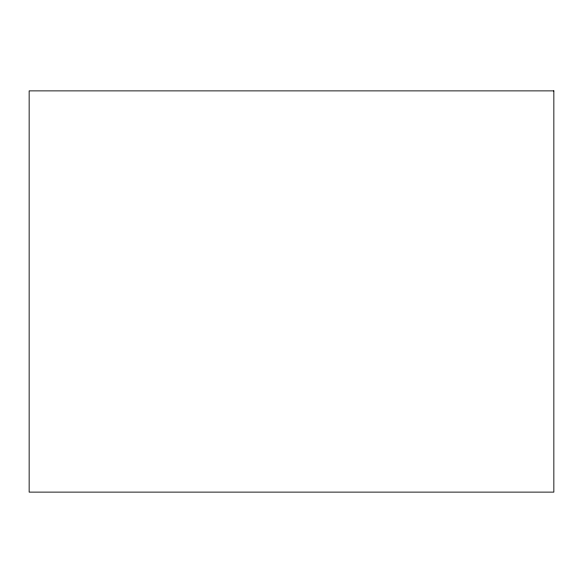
<?xml version="1.0" encoding="UTF-8"?>
<svg xmlns="http://www.w3.org/2000/svg" width="583" height="583" viewBox="0 0 583 583"><rect width="100%" height="100%" fill="white"/><g stroke="black" fill="none" stroke-linecap="round" stroke-linejoin="round"><path stroke-width="0.87" d="M553.85 90.882L29.15 90.882L29.15 492.118L553.85 492.118L553.85 90.882"/></g></svg>
